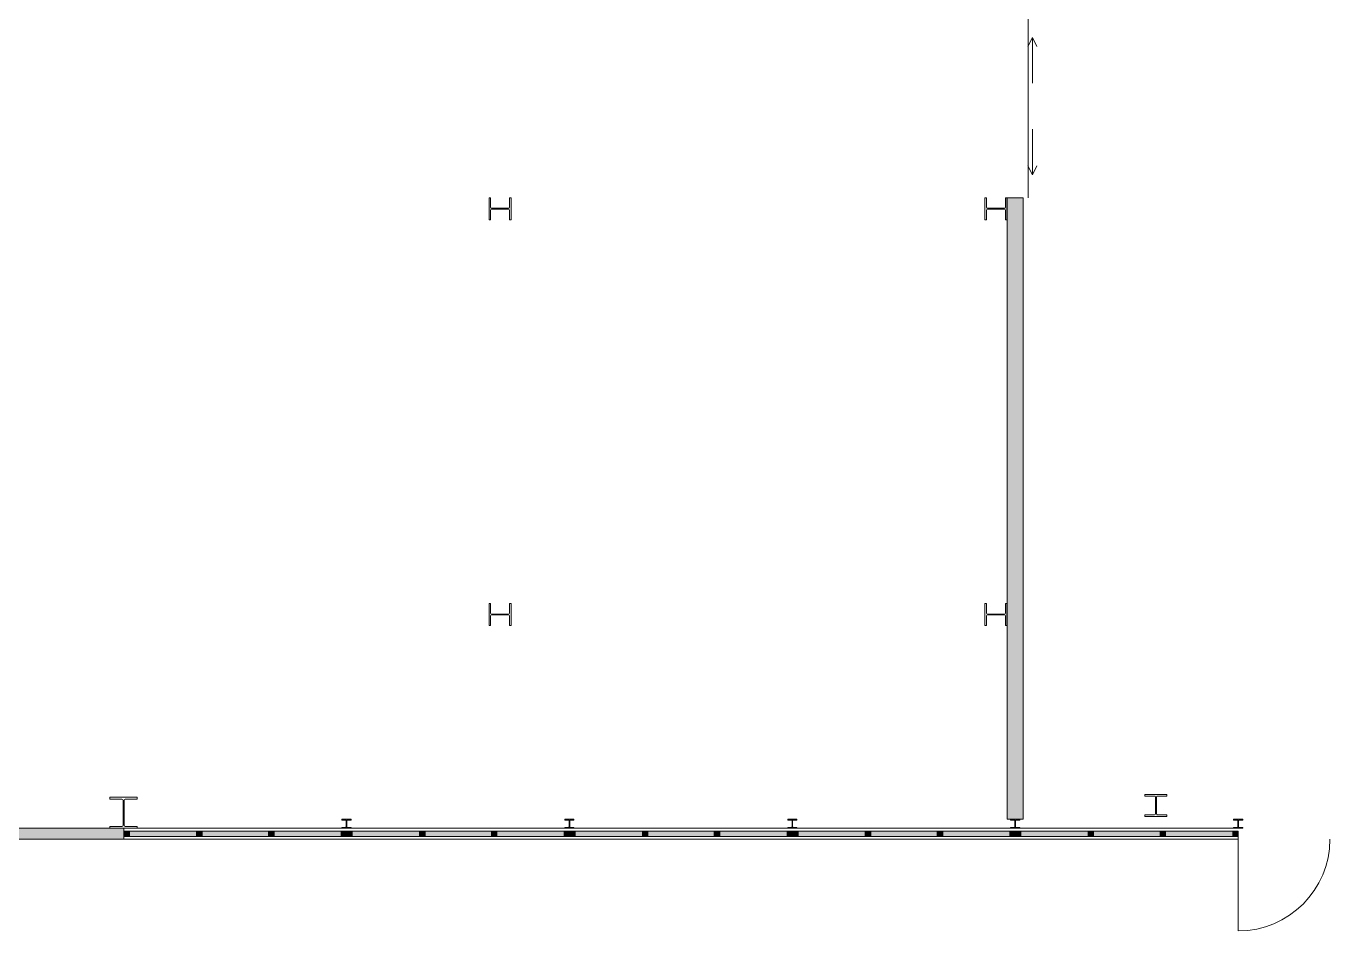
# Model space of a CAD drawing. Header units: inches. Extents: x 47334 to 154394, y 34687 to 85162.
# Drawn here: x 86360 to 100593, y 51652 to 61532 of the extents above; entities that cross this region are included whole.
import ezdxf

# ---------------------------------------------------------------- set-up
doc = ezdxf.new("R2010")
doc.units = ezdxf.units.IN
doc.header["$LTSCALE"] = 300
doc.header["$MEASUREMENT"] = 0
doc.linetypes.add('Wipeout_Contour', pattern=[1.01, 0.01, -1])
doc.layers.add('Grundebene', color=7, linetype='Continuous')

# ---------------------------------------------------------------- blocks, each defined once
blk = doc.blocks.new('Color_Area-522')
at = {"layer": 'Grundebene', "true_color": 0xffffff, "transparency": 33554687}
blk.add_hatch(color=7, dxfattribs=at).paths.add_polyline_path([(99593, 52682), (99593, 52742), (99533, 52742), (99533, 52682)], flags=0)
at = {"layer": 'Grundebene', "color": 18, "linetype": 'Wipeout_Contour', "lineweight": 13, "true_color": 0x000000}
for p, q in [((99593, 52742), (99533, 52742)), ((99533, 52742), (99533, 52682)), ((99533, 52682), (99593, 52682)), ((99593, 52682), (99593, 52742))]:
    blk.add_line(p, q, dxfattribs=at)
blk = doc.blocks.new('Color_Area-528')
at = {"layer": 'Grundebene', "true_color": 0xffffff, "transparency": 33554687}
blk.add_hatch(color=7, dxfattribs=at).paths.add_polyline_path([(97160, 52742), (97160, 52682), (97220, 52682), (97220, 52742)], flags=0)
at = {"layer": 'Grundebene', "color": 18, "linetype": 'Wipeout_Contour', "lineweight": 13, "true_color": 0x000000}
for p, q in [((97160, 52742), (97160, 52682)), ((97220, 52742), (97160, 52742)), ((97160, 52682), (97220, 52682)), ((97220, 52682), (97220, 52742))]:
    blk.add_line(p, q, dxfattribs=at)
blk = doc.blocks.new('Color_Area-52E')
at = {"layer": 'Grundebene', "true_color": 0xffffff, "transparency": 33554687}
blk.add_hatch(color=7, dxfattribs=at).paths.add_polyline_path([(98799, 52682), (99533, 52682), (99533, 52742), (98799, 52742)], flags=0)
at = {"layer": 'Grundebene', "color": 18, "linetype": 'Wipeout_Contour', "lineweight": 13, "true_color": 0x000000}
for p, q in [((99533, 52742), (98799, 52742)), ((98799, 52742), (98799, 52682)), ((98799, 52682), (99533, 52682)), ((99533, 52682), (99533, 52742))]:
    blk.add_line(p, q, dxfattribs=at)
blk = doc.blocks.new('Color_Area-534')
at = {"layer": 'Grundebene', "true_color": 0xffffff, "transparency": 33554687}
blk.add_hatch(color=7, dxfattribs=at).paths.add_polyline_path([(98769, 52682), (98799, 52682), (98799, 52742), (98769, 52742)], flags=0)
at = {"layer": 'Grundebene', "color": 18, "linetype": 'Wipeout_Contour', "lineweight": 13, "true_color": 0x000000}
for p, q in [((98799, 52742), (98769, 52742)), ((98769, 52742), (98769, 52682)), ((98769, 52682), (98799, 52682)), ((98799, 52682), (98799, 52742))]:
    blk.add_line(p, q, dxfattribs=at)
blk = doc.blocks.new('Color_Area-53A')
at = {"layer": 'Grundebene', "true_color": 0xffffff, "transparency": 33554687}
blk.add_hatch(color=7, dxfattribs=at).paths.add_polyline_path([(98014, 52682), (98739, 52682), (98739, 52742), (98014, 52742)], flags=0)
at = {"layer": 'Grundebene', "color": 18, "linetype": 'Wipeout_Contour', "lineweight": 13, "true_color": 0x000000}
for p, q in [((98739, 52742), (98014, 52742)), ((98014, 52742), (98014, 52682)), ((98014, 52682), (98739, 52682)), ((98739, 52682), (98739, 52742))]:
    blk.add_line(p, q, dxfattribs=at)
blk = doc.blocks.new('Color_Area-540')
at = {"layer": 'Grundebene', "true_color": 0xffffff, "transparency": 33554687}
blk.add_hatch(color=7, dxfattribs=at).paths.add_polyline_path([(98739, 52682), (98769, 52682), (98769, 52742), (98739, 52742)], flags=0)
at = {"layer": 'Grundebene', "color": 18, "linetype": 'Wipeout_Contour', "lineweight": 13, "true_color": 0x000000}
for p, q in [((98769, 52742), (98739, 52742)), ((98739, 52742), (98739, 52682)), ((98739, 52682), (98769, 52682)), ((98769, 52682), (98769, 52742))]:
    blk.add_line(p, q, dxfattribs=at)
blk = doc.blocks.new('Color_Area-546')
at = {"layer": 'Grundebene', "true_color": 0xffffff, "transparency": 33554687}
blk.add_hatch(color=7, dxfattribs=at).paths.add_polyline_path([(97984, 52682), (98014, 52682), (98014, 52742), (97984, 52742)], flags=0)
at = {"layer": 'Grundebene', "color": 18, "linetype": 'Wipeout_Contour', "lineweight": 13, "true_color": 0x000000}
for p, q in [((98014, 52742), (97984, 52742)), ((97984, 52742), (97984, 52682)), ((97984, 52682), (98014, 52682)), ((98014, 52682), (98014, 52742))]:
    blk.add_line(p, q, dxfattribs=at)
blk = doc.blocks.new('Color_Area-54C')
at = {"layer": 'Grundebene', "true_color": 0xffffff, "transparency": 33554687}
blk.add_hatch(color=7, dxfattribs=at).paths.add_polyline_path([(97220, 52682), (97954, 52682), (97954, 52742), (97220, 52742)], flags=0)
at = {"layer": 'Grundebene', "color": 18, "linetype": 'Wipeout_Contour', "lineweight": 13, "true_color": 0x000000}
for p, q in [((97954, 52742), (97220, 52742)), ((97220, 52742), (97220, 52682)), ((97220, 52682), (97954, 52682)), ((97954, 52682), (97954, 52742))]:
    blk.add_line(p, q, dxfattribs=at)
blk = doc.blocks.new('Color_Area-552')
at = {"layer": 'Grundebene', "true_color": 0xffffff, "transparency": 33554687}
blk.add_hatch(color=7, dxfattribs=at).paths.add_polyline_path([(97954, 52682), (97984, 52682), (97984, 52742), (97954, 52742)], flags=0)
at = {"layer": 'Grundebene', "color": 18, "linetype": 'Wipeout_Contour', "lineweight": 13, "true_color": 0x000000}
for p, q in [((97984, 52742), (97954, 52742)), ((97954, 52742), (97954, 52682)), ((97954, 52682), (97984, 52682)), ((97984, 52682), (97984, 52742))]:
    blk.add_line(p, q, dxfattribs=at)
blk = doc.blocks.new('Color_Area-578')
at = {"layer": 'Grundebene', "true_color": 0xffffff, "transparency": 33554687}
blk.add_hatch(color=7, dxfattribs=at).paths.add_polyline_path([(97160, 52682), (97160, 52742), (97100, 52742), (97100, 52682)], flags=0)
at = {"layer": 'Grundebene', "color": 18, "linetype": 'Wipeout_Contour', "lineweight": 13, "true_color": 0x000000}
for p, q in [((97160, 52742), (97100, 52742)), ((97100, 52742), (97100, 52682)), ((97100, 52682), (97160, 52682)), ((97160, 52682), (97160, 52742))]:
    blk.add_line(p, q, dxfattribs=at)
blk = doc.blocks.new('Color_Area-57E')
at = {"layer": 'Grundebene', "true_color": 0xffffff, "transparency": 33554687}
blk.add_hatch(color=7, dxfattribs=at).paths.add_polyline_path([(94727, 52742), (94727, 52682), (94787, 52682), (94787, 52742)], flags=0)
at = {"layer": 'Grundebene', "color": 18, "linetype": 'Wipeout_Contour', "lineweight": 13, "true_color": 0x000000}
for p, q in [((94727, 52742), (94727, 52682)), ((94787, 52742), (94727, 52742)), ((94727, 52682), (94787, 52682)), ((94787, 52682), (94787, 52742))]:
    blk.add_line(p, q, dxfattribs=at)
blk = doc.blocks.new('Color_Area-584')
at = {"layer": 'Grundebene', "true_color": 0xffffff, "transparency": 33554687}
blk.add_hatch(color=7, dxfattribs=at).paths.add_polyline_path([(96366, 52682), (97100, 52682), (97100, 52742), (96366, 52742)], flags=0)
at = {"layer": 'Grundebene', "color": 18, "linetype": 'Wipeout_Contour', "lineweight": 13, "true_color": 0x000000}
for p, q in [((97100, 52742), (96366, 52742)), ((96366, 52742), (96366, 52682)), ((96366, 52682), (97100, 52682)), ((97100, 52682), (97100, 52742))]:
    blk.add_line(p, q, dxfattribs=at)
blk = doc.blocks.new('Color_Area-58A')
at = {"layer": 'Grundebene', "true_color": 0xffffff, "transparency": 33554687}
blk.add_hatch(color=7, dxfattribs=at).paths.add_polyline_path([(96336, 52682), (96366, 52682), (96366, 52742), (96336, 52742)], flags=0)
at = {"layer": 'Grundebene', "color": 18, "linetype": 'Wipeout_Contour', "lineweight": 13, "true_color": 0x000000}
for p, q in [((96366, 52742), (96336, 52742)), ((96336, 52742), (96336, 52682)), ((96336, 52682), (96366, 52682)), ((96366, 52682), (96366, 52742))]:
    blk.add_line(p, q, dxfattribs=at)
blk = doc.blocks.new('Color_Area-590')
at = {"layer": 'Grundebene', "true_color": 0xffffff, "transparency": 33554687}
blk.add_hatch(color=7, dxfattribs=at).paths.add_polyline_path([(95581, 52682), (96306, 52682), (96306, 52742), (95581, 52742)], flags=0)
at = {"layer": 'Grundebene', "color": 18, "linetype": 'Wipeout_Contour', "lineweight": 13, "true_color": 0x000000}
for p, q in [((96306, 52742), (95581, 52742)), ((95581, 52742), (95581, 52682)), ((95581, 52682), (96306, 52682)), ((96306, 52682), (96306, 52742))]:
    blk.add_line(p, q, dxfattribs=at)
blk = doc.blocks.new('Color_Area-596')
at = {"layer": 'Grundebene', "true_color": 0xffffff, "transparency": 33554687}
blk.add_hatch(color=7, dxfattribs=at).paths.add_polyline_path([(96306, 52682), (96336, 52682), (96336, 52742), (96306, 52742)], flags=0)
at = {"layer": 'Grundebene', "color": 18, "linetype": 'Wipeout_Contour', "lineweight": 13, "true_color": 0x000000}
for p, q in [((96336, 52742), (96306, 52742)), ((96306, 52742), (96306, 52682)), ((96306, 52682), (96336, 52682)), ((96336, 52682), (96336, 52742))]:
    blk.add_line(p, q, dxfattribs=at)
blk = doc.blocks.new('Color_Area-59C')
at = {"layer": 'Grundebene', "true_color": 0xffffff, "transparency": 33554687}
blk.add_hatch(color=7, dxfattribs=at).paths.add_polyline_path([(95551, 52682), (95581, 52682), (95581, 52742), (95551, 52742)], flags=0)
at = {"layer": 'Grundebene', "color": 18, "linetype": 'Wipeout_Contour', "lineweight": 13, "true_color": 0x000000}
for p, q in [((95581, 52742), (95551, 52742)), ((95551, 52742), (95551, 52682)), ((95551, 52682), (95581, 52682)), ((95581, 52682), (95581, 52742))]:
    blk.add_line(p, q, dxfattribs=at)
blk = doc.blocks.new('Color_Area-5A2')
at = {"layer": 'Grundebene', "true_color": 0xffffff, "transparency": 33554687}
blk.add_hatch(color=7, dxfattribs=at).paths.add_polyline_path([(94787, 52682), (95521, 52682), (95521, 52742), (94787, 52742)], flags=0)
at = {"layer": 'Grundebene', "color": 18, "linetype": 'Wipeout_Contour', "lineweight": 13, "true_color": 0x000000}
for p, q in [((95521, 52742), (94787, 52742)), ((94787, 52742), (94787, 52682)), ((94787, 52682), (95521, 52682)), ((95521, 52682), (95521, 52742))]:
    blk.add_line(p, q, dxfattribs=at)
blk = doc.blocks.new('Color_Area-5A8')
at = {"layer": 'Grundebene', "true_color": 0xffffff, "transparency": 33554687}
blk.add_hatch(color=7, dxfattribs=at).paths.add_polyline_path([(95521, 52682), (95551, 52682), (95551, 52742), (95521, 52742)], flags=0)
at = {"layer": 'Grundebene', "color": 18, "linetype": 'Wipeout_Contour', "lineweight": 13, "true_color": 0x000000}
for p, q in [((95551, 52742), (95521, 52742)), ((95521, 52742), (95521, 52682)), ((95521, 52682), (95551, 52682)), ((95551, 52682), (95551, 52742))]:
    blk.add_line(p, q, dxfattribs=at)
blk = doc.blocks.new('Color_Area-5CE')
at = {"layer": 'Grundebene', "true_color": 0xffffff, "transparency": 33554687}
blk.add_hatch(color=7, dxfattribs=at).paths.add_polyline_path([(94727, 52682), (94727, 52742), (94667, 52742), (94667, 52682)], flags=0)
at = {"layer": 'Grundebene', "color": 18, "linetype": 'Wipeout_Contour', "lineweight": 13, "true_color": 0x000000}
for p, q in [((94727, 52742), (94667, 52742)), ((94667, 52742), (94667, 52682)), ((94667, 52682), (94727, 52682)), ((94727, 52682), (94727, 52742))]:
    blk.add_line(p, q, dxfattribs=at)
blk = doc.blocks.new('Color_Area-5D4')
at = {"layer": 'Grundebene', "true_color": 0xffffff, "transparency": 33554687}
blk.add_hatch(color=7, dxfattribs=at).paths.add_polyline_path([(92294, 52742), (92294, 52682), (92354, 52682), (92354, 52742)], flags=0)
at = {"layer": 'Grundebene', "color": 18, "linetype": 'Wipeout_Contour', "lineweight": 13, "true_color": 0x000000}
for p, q in [((92294, 52742), (92294, 52682)), ((92354, 52742), (92294, 52742)), ((92294, 52682), (92354, 52682)), ((92354, 52682), (92354, 52742))]:
    blk.add_line(p, q, dxfattribs=at)
blk = doc.blocks.new('Color_Area-5DA')
at = {"layer": 'Grundebene', "true_color": 0xffffff, "transparency": 33554687}
blk.add_hatch(color=7, dxfattribs=at).paths.add_polyline_path([(93933, 52682), (94667, 52682), (94667, 52742), (93933, 52742)], flags=0)
at = {"layer": 'Grundebene', "color": 18, "linetype": 'Wipeout_Contour', "lineweight": 13, "true_color": 0x000000}
for p, q in [((94667, 52742), (93933, 52742)), ((93933, 52742), (93933, 52682)), ((93933, 52682), (94667, 52682)), ((94667, 52682), (94667, 52742))]:
    blk.add_line(p, q, dxfattribs=at)
blk = doc.blocks.new('Color_Area-5E0')
at = {"layer": 'Grundebene', "true_color": 0xffffff, "transparency": 33554687}
blk.add_hatch(color=7, dxfattribs=at).paths.add_polyline_path([(93903, 52682), (93933, 52682), (93933, 52742), (93903, 52742)], flags=0)
at = {"layer": 'Grundebene', "color": 18, "linetype": 'Wipeout_Contour', "lineweight": 13, "true_color": 0x000000}
for p, q in [((93933, 52742), (93903, 52742)), ((93903, 52742), (93903, 52682)), ((93903, 52682), (93933, 52682)), ((93933, 52682), (93933, 52742))]:
    blk.add_line(p, q, dxfattribs=at)
blk = doc.blocks.new('Color_Area-5E6')
at = {"layer": 'Grundebene', "true_color": 0xffffff, "transparency": 33554687}
blk.add_hatch(color=7, dxfattribs=at).paths.add_polyline_path([(93148, 52682), (93873, 52682), (93873, 52742), (93148, 52742)], flags=0)
at = {"layer": 'Grundebene', "color": 18, "linetype": 'Wipeout_Contour', "lineweight": 13, "true_color": 0x000000}
for p, q in [((93873, 52742), (93148, 52742)), ((93148, 52742), (93148, 52682)), ((93148, 52682), (93873, 52682)), ((93873, 52682), (93873, 52742))]:
    blk.add_line(p, q, dxfattribs=at)
blk = doc.blocks.new('Color_Area-5EC')
at = {"layer": 'Grundebene', "true_color": 0xffffff, "transparency": 33554687}
blk.add_hatch(color=7, dxfattribs=at).paths.add_polyline_path([(93873, 52682), (93903, 52682), (93903, 52742), (93873, 52742)], flags=0)
at = {"layer": 'Grundebene', "color": 18, "linetype": 'Wipeout_Contour', "lineweight": 13, "true_color": 0x000000}
for p, q in [((93903, 52742), (93873, 52742)), ((93873, 52742), (93873, 52682)), ((93873, 52682), (93903, 52682)), ((93903, 52682), (93903, 52742))]:
    blk.add_line(p, q, dxfattribs=at)
blk = doc.blocks.new('Color_Area-5F2')
at = {"layer": 'Grundebene', "true_color": 0xffffff, "transparency": 33554687}
blk.add_hatch(color=7, dxfattribs=at).paths.add_polyline_path([(93118, 52682), (93148, 52682), (93148, 52742), (93118, 52742)], flags=0)
at = {"layer": 'Grundebene', "color": 18, "linetype": 'Wipeout_Contour', "lineweight": 13, "true_color": 0x000000}
for p, q in [((93148, 52742), (93118, 52742)), ((93118, 52742), (93118, 52682)), ((93118, 52682), (93148, 52682)), ((93148, 52682), (93148, 52742))]:
    blk.add_line(p, q, dxfattribs=at)
blk = doc.blocks.new('Color_Area-5F8')
at = {"layer": 'Grundebene', "true_color": 0xffffff, "transparency": 33554687}
blk.add_hatch(color=7, dxfattribs=at).paths.add_polyline_path([(92354, 52682), (93088, 52682), (93088, 52742), (92354, 52742)], flags=0)
at = {"layer": 'Grundebene', "color": 18, "linetype": 'Wipeout_Contour', "lineweight": 13, "true_color": 0x000000}
for p, q in [((93088, 52742), (92354, 52742)), ((92354, 52742), (92354, 52682)), ((92354, 52682), (93088, 52682)), ((93088, 52682), (93088, 52742))]:
    blk.add_line(p, q, dxfattribs=at)
blk = doc.blocks.new('Color_Area-5FE')
at = {"layer": 'Grundebene', "true_color": 0xffffff, "transparency": 33554687}
blk.add_hatch(color=7, dxfattribs=at).paths.add_polyline_path([(93088, 52682), (93118, 52682), (93118, 52742), (93088, 52742)], flags=0)
at = {"layer": 'Grundebene', "color": 18, "linetype": 'Wipeout_Contour', "lineweight": 13, "true_color": 0x000000}
for p, q in [((93118, 52742), (93088, 52742)), ((93088, 52742), (93088, 52682)), ((93088, 52682), (93118, 52682)), ((93118, 52682), (93118, 52742))]:
    blk.add_line(p, q, dxfattribs=at)
blk = doc.blocks.new('Color_Area-624')
at = {"layer": 'Grundebene', "true_color": 0xffffff, "transparency": 33554687}
blk.add_hatch(color=7, dxfattribs=at).paths.add_polyline_path([(92294, 52682), (92294, 52742), (92234, 52742), (92234, 52682)], flags=0)
at = {"layer": 'Grundebene', "color": 18, "linetype": 'Wipeout_Contour', "lineweight": 13, "true_color": 0x000000}
for p, q in [((92294, 52742), (92234, 52742)), ((92234, 52742), (92234, 52682)), ((92234, 52682), (92294, 52682)), ((92294, 52682), (92294, 52742))]:
    blk.add_line(p, q, dxfattribs=at)
blk = doc.blocks.new('Color_Area-62A')
at = {"layer": 'Grundebene', "true_color": 0xffffff, "transparency": 33554687}
blk.add_hatch(color=7, dxfattribs=at).paths.add_polyline_path([(89861, 52742), (89861, 52682), (89921, 52682), (89921, 52742)], flags=0)
at = {"layer": 'Grundebene', "color": 18, "linetype": 'Wipeout_Contour', "lineweight": 13, "true_color": 0x000000}
for p, q in [((89861, 52742), (89861, 52682)), ((89921, 52742), (89861, 52742)), ((89861, 52682), (89921, 52682)), ((89921, 52682), (89921, 52742))]:
    blk.add_line(p, q, dxfattribs=at)
blk = doc.blocks.new('Color_Area-630')
at = {"layer": 'Grundebene', "true_color": 0xffffff, "transparency": 33554687}
blk.add_hatch(color=7, dxfattribs=at).paths.add_polyline_path([(91500, 52682), (92234, 52682), (92234, 52742), (91500, 52742)], flags=0)
at = {"layer": 'Grundebene', "color": 18, "linetype": 'Wipeout_Contour', "lineweight": 13, "true_color": 0x000000}
for p, q in [((92234, 52742), (91500, 52742)), ((91500, 52742), (91500, 52682)), ((91500, 52682), (92234, 52682)), ((92234, 52682), (92234, 52742))]:
    blk.add_line(p, q, dxfattribs=at)
blk = doc.blocks.new('Color_Area-636')
at = {"layer": 'Grundebene', "true_color": 0xffffff, "transparency": 33554687}
blk.add_hatch(color=7, dxfattribs=at).paths.add_polyline_path([(91470, 52682), (91500, 52682), (91500, 52742), (91470, 52742)], flags=0)
at = {"layer": 'Grundebene', "color": 18, "linetype": 'Wipeout_Contour', "lineweight": 13, "true_color": 0x000000}
for p, q in [((91500, 52742), (91470, 52742)), ((91470, 52742), (91470, 52682)), ((91470, 52682), (91500, 52682)), ((91500, 52682), (91500, 52742))]:
    blk.add_line(p, q, dxfattribs=at)
blk = doc.blocks.new('Color_Area-63C')
at = {"layer": 'Grundebene', "true_color": 0xffffff, "transparency": 33554687}
blk.add_hatch(color=7, dxfattribs=at).paths.add_polyline_path([(90715, 52682), (91440, 52682), (91440, 52742), (90715, 52742)], flags=0)
at = {"layer": 'Grundebene', "color": 18, "linetype": 'Wipeout_Contour', "lineweight": 13, "true_color": 0x000000}
for p, q in [((91440, 52742), (90715, 52742)), ((90715, 52742), (90715, 52682)), ((90715, 52682), (91440, 52682)), ((91440, 52682), (91440, 52742))]:
    blk.add_line(p, q, dxfattribs=at)
blk = doc.blocks.new('Color_Area-642')
at = {"layer": 'Grundebene', "true_color": 0xffffff, "transparency": 33554687}
blk.add_hatch(color=7, dxfattribs=at).paths.add_polyline_path([(91440, 52682), (91470, 52682), (91470, 52742), (91440, 52742)], flags=0)
at = {"layer": 'Grundebene', "color": 18, "linetype": 'Wipeout_Contour', "lineweight": 13, "true_color": 0x000000}
for p, q in [((91470, 52742), (91440, 52742)), ((91440, 52742), (91440, 52682)), ((91440, 52682), (91470, 52682)), ((91470, 52682), (91470, 52742))]:
    blk.add_line(p, q, dxfattribs=at)
blk = doc.blocks.new('Color_Area-648')
at = {"layer": 'Grundebene', "true_color": 0xffffff, "transparency": 33554687}
blk.add_hatch(color=7, dxfattribs=at).paths.add_polyline_path([(90685, 52682), (90715, 52682), (90715, 52742), (90685, 52742)], flags=0)
at = {"layer": 'Grundebene', "color": 18, "linetype": 'Wipeout_Contour', "lineweight": 13, "true_color": 0x000000}
for p, q in [((90715, 52742), (90685, 52742)), ((90685, 52742), (90685, 52682)), ((90685, 52682), (90715, 52682)), ((90715, 52682), (90715, 52742))]:
    blk.add_line(p, q, dxfattribs=at)
blk = doc.blocks.new('Color_Area-64E')
at = {"layer": 'Grundebene', "true_color": 0xffffff, "transparency": 33554687}
blk.add_hatch(color=7, dxfattribs=at).paths.add_polyline_path([(89921, 52682), (90655, 52682), (90655, 52742), (89921, 52742)], flags=0)
at = {"layer": 'Grundebene', "color": 18, "linetype": 'Wipeout_Contour', "lineweight": 13, "true_color": 0x000000}
for p, q in [((90655, 52742), (89921, 52742)), ((89921, 52742), (89921, 52682)), ((89921, 52682), (90655, 52682)), ((90655, 52682), (90655, 52742))]:
    blk.add_line(p, q, dxfattribs=at)
blk = doc.blocks.new('Color_Area-654')
at = {"layer": 'Grundebene', "true_color": 0xffffff, "transparency": 33554687}
blk.add_hatch(color=7, dxfattribs=at).paths.add_polyline_path([(90655, 52682), (90685, 52682), (90685, 52742), (90655, 52742)], flags=0)
at = {"layer": 'Grundebene', "color": 18, "linetype": 'Wipeout_Contour', "lineweight": 13, "true_color": 0x000000}
for p, q in [((90685, 52742), (90655, 52742)), ((90655, 52742), (90655, 52682)), ((90655, 52682), (90685, 52682)), ((90685, 52682), (90685, 52742))]:
    blk.add_line(p, q, dxfattribs=at)
blk = doc.blocks.new('Color_Area-67A')
at = {"layer": 'Grundebene', "true_color": 0xffffff, "transparency": 33554687}
blk.add_hatch(color=7, dxfattribs=at).paths.add_polyline_path([(89861, 52682), (89861, 52742), (89801, 52742), (89801, 52682)], flags=0)
at = {"layer": 'Grundebene', "color": 18, "linetype": 'Wipeout_Contour', "lineweight": 13, "true_color": 0x000000}
for p, q in [((89861, 52742), (89801, 52742)), ((89801, 52742), (89801, 52682)), ((89801, 52682), (89861, 52682)), ((89861, 52682), (89861, 52742))]:
    blk.add_line(p, q, dxfattribs=at)
blk = doc.blocks.new('Color_Area-680')
at = {"layer": 'Grundebene', "true_color": 0xffffff, "transparency": 33554687}
blk.add_hatch(color=7, dxfattribs=at).paths.add_polyline_path([(87428, 52742), (87428, 52682), (87488, 52682), (87488, 52742)], flags=0)
at = {"layer": 'Grundebene', "color": 18, "linetype": 'Wipeout_Contour', "lineweight": 13, "true_color": 0x000000}
for p, q in [((87428, 52742), (87428, 52682)), ((87488, 52742), (87428, 52742)), ((87428, 52682), (87488, 52682)), ((87488, 52682), (87488, 52742))]:
    blk.add_line(p, q, dxfattribs=at)
blk = doc.blocks.new('Color_Area-686')
at = {"layer": 'Grundebene', "true_color": 0xffffff, "transparency": 33554687}
blk.add_hatch(color=7, dxfattribs=at).paths.add_polyline_path([(89067, 52682), (89801, 52682), (89801, 52742), (89067, 52742)], flags=0)
at = {"layer": 'Grundebene', "color": 18, "linetype": 'Wipeout_Contour', "lineweight": 13, "true_color": 0x000000}
for p, q in [((89801, 52742), (89067, 52742)), ((89067, 52742), (89067, 52682)), ((89067, 52682), (89801, 52682)), ((89801, 52682), (89801, 52742))]:
    blk.add_line(p, q, dxfattribs=at)
blk = doc.blocks.new('Color_Area-68C')
at = {"layer": 'Grundebene', "true_color": 0xffffff, "transparency": 33554687}
blk.add_hatch(color=7, dxfattribs=at).paths.add_polyline_path([(89037, 52682), (89067, 52682), (89067, 52742), (89037, 52742)], flags=0)
at = {"layer": 'Grundebene', "color": 18, "linetype": 'Wipeout_Contour', "lineweight": 13, "true_color": 0x000000}
for p, q in [((89067, 52742), (89037, 52742)), ((89037, 52742), (89037, 52682)), ((89037, 52682), (89067, 52682)), ((89067, 52682), (89067, 52742))]:
    blk.add_line(p, q, dxfattribs=at)
blk = doc.blocks.new('Color_Area-692')
at = {"layer": 'Grundebene', "true_color": 0xffffff, "transparency": 33554687}
blk.add_hatch(color=7, dxfattribs=at).paths.add_polyline_path([(88282, 52682), (89007, 52682), (89007, 52742), (88282, 52742)], flags=0)
at = {"layer": 'Grundebene', "color": 18, "linetype": 'Wipeout_Contour', "lineweight": 13, "true_color": 0x000000}
for p, q in [((89007, 52742), (88282, 52742)), ((88282, 52742), (88282, 52682)), ((88282, 52682), (89007, 52682)), ((89007, 52682), (89007, 52742))]:
    blk.add_line(p, q, dxfattribs=at)
blk = doc.blocks.new('Color_Area-698')
at = {"layer": 'Grundebene', "true_color": 0xffffff, "transparency": 33554687}
blk.add_hatch(color=7, dxfattribs=at).paths.add_polyline_path([(89007, 52682), (89037, 52682), (89037, 52742), (89007, 52742)], flags=0)
at = {"layer": 'Grundebene', "color": 18, "linetype": 'Wipeout_Contour', "lineweight": 13, "true_color": 0x000000}
for p, q in [((89037, 52742), (89007, 52742)), ((89007, 52742), (89007, 52682)), ((89007, 52682), (89037, 52682)), ((89037, 52682), (89037, 52742))]:
    blk.add_line(p, q, dxfattribs=at)
blk = doc.blocks.new('Color_Area-69E')
at = {"layer": 'Grundebene', "true_color": 0xffffff, "transparency": 33554687}
blk.add_hatch(color=7, dxfattribs=at).paths.add_polyline_path([(88252, 52682), (88282, 52682), (88282, 52742), (88252, 52742)], flags=0)
at = {"layer": 'Grundebene', "color": 18, "linetype": 'Wipeout_Contour', "lineweight": 13, "true_color": 0x000000}
for p, q in [((88282, 52742), (88252, 52742)), ((88252, 52742), (88252, 52682)), ((88252, 52682), (88282, 52682)), ((88282, 52682), (88282, 52742))]:
    blk.add_line(p, q, dxfattribs=at)
blk = doc.blocks.new('Color_Area-6A4')
at = {"layer": 'Grundebene', "true_color": 0xffffff, "transparency": 33554687}
blk.add_hatch(color=7, dxfattribs=at).paths.add_polyline_path([(87488, 52682), (88222, 52682), (88222, 52742), (87488, 52742)], flags=0)
at = {"layer": 'Grundebene', "color": 18, "linetype": 'Wipeout_Contour', "lineweight": 13, "true_color": 0x000000}
for p, q in [((88222, 52742), (87488, 52742)), ((87488, 52742), (87488, 52682)), ((87488, 52682), (88222, 52682)), ((88222, 52682), (88222, 52742))]:
    blk.add_line(p, q, dxfattribs=at)
blk = doc.blocks.new('Color_Area-6AA')
at = {"layer": 'Grundebene', "true_color": 0xffffff, "transparency": 33554687}
blk.add_hatch(color=7, dxfattribs=at).paths.add_polyline_path([(88222, 52682), (88252, 52682), (88252, 52742), (88222, 52742)], flags=0)
at = {"layer": 'Grundebene', "color": 18, "linetype": 'Wipeout_Contour', "lineweight": 13, "true_color": 0x000000}
for p, q in [((88252, 52742), (88222, 52742)), ((88222, 52742), (88222, 52682)), ((88222, 52682), (88252, 52682)), ((88252, 52682), (88252, 52742))]:
    blk.add_line(p, q, dxfattribs=at)

msp = doc.modelspace()

# ---------------------------------------------------------------- hatches: boundary and pattern name
at = {"layer": 'Grundebene', "true_color": 0x000000, "transparency": 33554687}
for points in [[(97245, 59657), (97245, 52872), (97070, 52872), (97070, 59657)], [(65254, 52652), (65374, 52772), (87428, 52772), (87428, 52652)]]:
    msp.add_hatch(color=18, dxfattribs=at).paths.add_polyline_path(points, flags=0)

# ---------------------------------------------------------------- linework, layer by layer
at = {"layer": 'Grundebene', "color": 18, "linetype": 'Continuous', "lineweight": 13, "true_color": 0x000000}
for p, q in [((97300, 60657), (97300, 61657)), ((97345, 61407), (97295, 61307)), ((97345, 61407), (97345, 60907)), ((97345, 61407), (97395, 61307)), ((97300, 60657), (97300, 59657)), ((97345, 59907), (97345, 60407)), ((97345, 59907), (97295, 60007)), ((97345, 59907), (97395, 60007)), ((91431, 59657), (91414, 59657)), ((91414, 59657), (91414, 59417)), ((91431, 59552), (91431, 59657)), ((91654, 59657), (91637, 59657)), ((91637, 59657), (91637, 59552)), ((91654, 59417), (91654, 59657)), ((96844, 59657), (96827, 59657)), ((96827, 59657), (96827, 59417)), ((96844, 59552), (96844, 59657)), ((97067, 59657), (97050, 59657)), ((97050, 59657), (97050, 59552)), ((97067, 59417), (97067, 59657)), ((97245, 59657), (97070, 59657)), ((97070, 59657), (97070, 52872)), ((97245, 59657), (97070, 59657)), ((97245, 52872), (97245, 59657)), ((91431, 59417), (91431, 59522)), ((91627, 59542), (91441, 59542)), ((91441, 59532), (91627, 59532)), ((91637, 59522), (91637, 59417)), ((96844, 59417), (96844, 59522)), ((97040, 59542), (96854, 59542)), ((96854, 59532), (97040, 59532)), ((97050, 59522), (97050, 59417)), ((91414, 59417), (91431, 59417)), ((91637, 59417), (91654, 59417)), ((96827, 59417), (96844, 59417)), ((97050, 59417), (97067, 59417)), ((91431, 55227), (91414, 55227)), ((91414, 55227), (91414, 54987)), ((91431, 55122), (91431, 55227)), ((91654, 55227), (91637, 55227)), ((91637, 55227), (91637, 55122)), ((91654, 54987), (91654, 55227)), ((96844, 55227), (96827, 55227)), ((96827, 55227), (96827, 54987)), ((96844, 55122), (96844, 55227)), ((97067, 55227), (97050, 55227)), ((97050, 55227), (97050, 55122)), ((97067, 54987), (97067, 55227)), ((91431, 54987), (91431, 55092)), ((91627, 55112), (91441, 55112)), ((91441, 55102), (91627, 55102)), ((91637, 55092), (91637, 54987)), ((96844, 54987), (96844, 55092)), ((97040, 55112), (96854, 55112)), ((96854, 55102), (97040, 55102)), ((97050, 55092), (97050, 54987)), ((91414, 54987), (91431, 54987)), ((91637, 54987), (91654, 54987)), ((96827, 54987), (96844, 54987)), ((97050, 54987), (97067, 54987)), ((87274, 53112), (87274, 53090)), ((87574, 53112), (87274, 53112)), ((87274, 53090), (87406, 53090)), ((87442, 53090), (87574, 53090)), ((87574, 53090), (87574, 53112)), ((98574, 53142), (98574, 53125)), ((98814, 53142), (98574, 53142)), ((98574, 53125), (98679, 53125)), ((98689, 53115), (98689, 52929)), ((98699, 52929), (98699, 53115)), ((98709, 53125), (98814, 53125)), ((98814, 53125), (98814, 53142)), ((87418, 53078), (87418, 52805)), ((87430, 52805), (87430, 53078)), ((89807, 52872), (89807, 52862)), ((89907, 52872), (89807, 52872)), ((89807, 52862), (89848, 52862)), ((89854, 52856), (89854, 52788)), ((89860, 52788), (89860, 52856)), ((89866, 52862), (89907, 52862)), ((89907, 52862), (89907, 52872)), ((92241, 52872), (92241, 52862)), ((92341, 52872), (92241, 52872)), ((92241, 52862), (92282, 52862)), ((92288, 52856), (92288, 52788)), ((92294, 52788), (92294, 52856)), ((92300, 52862), (92341, 52862)), ((92341, 52862), (92341, 52872)), ((94674, 52872), (94674, 52862)), ((94774, 52872), (94674, 52872)), ((94674, 52862), (94715, 52862)), ((94721, 52856), (94721, 52788)), ((94727, 52788), (94727, 52856)), ((94733, 52862), (94774, 52862)), ((94774, 52862), (94774, 52872)), ((97070, 52872), (97245, 52872)), ((97107, 52872), (97107, 52862)), ((97207, 52872), (97107, 52872)), ((97107, 52862), (97148, 52862)), ((97154, 52856), (97154, 52788)), ((97160, 52788), (97160, 52856)), ((97166, 52862), (97207, 52862)), ((97207, 52862), (97207, 52872)), ((98679, 52919), (98574, 52919)), ((98574, 52919), (98574, 52902)), ((98574, 52902), (98814, 52902)), ((98814, 52919), (98709, 52919)), ((98814, 52902), (98814, 52919)), ((99541, 52872), (99541, 52862)), ((99641, 52872), (99541, 52872)), ((99541, 52862), (99582, 52862)), ((99588, 52856), (99588, 52788)), ((99594, 52788), (99594, 52856)), ((99600, 52862), (99641, 52862)), ((99641, 52862), (99641, 52872)), ((87428, 52772), (65374, 52772)), ((87406, 52793), (87274, 52793)), ((87274, 52793), (87274, 52772)), ((87274, 52772), (87574, 52772)), ((87428, 52742), (87428, 52772)), ((89861, 52772), (87428, 52772)), ((87428, 52682), (87428, 52742)), ((87488, 52742), (87428, 52742)), ((87428, 52682), (87428, 52742)), ((87428, 52652), (87428, 52682)), ((87428, 52682), (87488, 52682)), ((87574, 52793), (87442, 52793)), ((87488, 52682), (87488, 52742)), ((88222, 52742), (87488, 52742)), ((87488, 52682), (88222, 52682)), ((87574, 52772), (87574, 52793)), ((88252, 52742), (88222, 52742)), ((88222, 52742), (88222, 52682)), ((88222, 52682), (88252, 52682)), ((88282, 52742), (88252, 52742)), ((88252, 52742), (88252, 52682)), ((88252, 52682), (88252, 52742)), ((88252, 52682), (88282, 52682)), ((89007, 52742), (88282, 52742)), ((88282, 52682), (88282, 52742)), ((88282, 52682), (89007, 52682)), ((89037, 52742), (89007, 52742)), ((89007, 52742), (89007, 52682)), ((89007, 52682), (89037, 52682)), ((89067, 52742), (89037, 52742)), ((89037, 52742), (89037, 52682)), ((89037, 52682), (89037, 52742)), ((89037, 52682), (89067, 52682)), ((89801, 52742), (89067, 52742)), ((89067, 52682), (89067, 52742)), ((89067, 52682), (89801, 52682)), ((89861, 52742), (89801, 52742)), ((89801, 52742), (89801, 52682)), ((89801, 52682), (89861, 52682)), ((89848, 52782), (89807, 52782)), ((89807, 52782), (89807, 52772)), ((89807, 52772), (89907, 52772)), ((92294, 52772), (89861, 52772)), ((89921, 52742), (89861, 52742)), ((89861, 52682), (89861, 52742)), ((89861, 52682), (89861, 52742)), ((89861, 52682), (89921, 52682)), ((89907, 52782), (89866, 52782)), ((89907, 52772), (89907, 52782)), ((89921, 52682), (89921, 52742)), ((90655, 52742), (89921, 52742)), ((89921, 52682), (90655, 52682)), ((90685, 52742), (90655, 52742)), ((90655, 52742), (90655, 52682)), ((90655, 52682), (90685, 52682)), ((90715, 52742), (90685, 52742)), ((90685, 52742), (90685, 52682)), ((90685, 52682), (90685, 52742)), ((90685, 52682), (90715, 52682)), ((91440, 52742), (90715, 52742)), ((90715, 52682), (90715, 52742)), ((90715, 52682), (91440, 52682)), ((91470, 52742), (91440, 52742)), ((91440, 52742), (91440, 52682)), ((91440, 52682), (91470, 52682)), ((91500, 52742), (91470, 52742)), ((91470, 52742), (91470, 52682)), ((91470, 52682), (91470, 52742)), ((91470, 52682), (91500, 52682)), ((92234, 52742), (91500, 52742)), ((91500, 52682), (91500, 52742)), ((91500, 52682), (92234, 52682)), ((92294, 52742), (92234, 52742)), ((92234, 52742), (92234, 52682)), ((92234, 52682), (92294, 52682)), ((92282, 52782), (92241, 52782)), ((92241, 52782), (92241, 52772)), ((92241, 52772), (92341, 52772)), ((94727, 52772), (92294, 52772)), ((92354, 52742), (92294, 52742)), ((92294, 52682), (92294, 52742)), ((92294, 52682), (92294, 52742)), ((92294, 52682), (92354, 52682)), ((92341, 52782), (92300, 52782)), ((92341, 52772), (92341, 52782)), ((92354, 52682), (92354, 52742)), ((93088, 52742), (92354, 52742)), ((92354, 52682), (93088, 52682)), ((93118, 52742), (93088, 52742)), ((93088, 52742), (93088, 52682)), ((93088, 52682), (93118, 52682)), ((93148, 52742), (93118, 52742)), ((93118, 52742), (93118, 52682)), ((93118, 52682), (93118, 52742)), ((93118, 52682), (93148, 52682)), ((93873, 52742), (93148, 52742)), ((93148, 52682), (93148, 52742)), ((93148, 52682), (93873, 52682)), ((93903, 52742), (93873, 52742)), ((93873, 52742), (93873, 52682)), ((93873, 52682), (93903, 52682)), ((93933, 52742), (93903, 52742)), ((93903, 52742), (93903, 52682)), ((93903, 52682), (93903, 52742)), ((93903, 52682), (93933, 52682)), ((94667, 52742), (93933, 52742)), ((93933, 52682), (93933, 52742)), ((93933, 52682), (94667, 52682)), ((94727, 52742), (94667, 52742)), ((94667, 52742), (94667, 52682)), ((94667, 52682), (94727, 52682)), ((94715, 52782), (94674, 52782)), ((94674, 52782), (94674, 52772)), ((94674, 52772), (94774, 52772)), ((97160, 52772), (94727, 52772)), ((94787, 52742), (94727, 52742)), ((94727, 52682), (94727, 52742)), ((94727, 52682), (94727, 52742)), ((94727, 52682), (94787, 52682)), ((94774, 52782), (94733, 52782)), ((94774, 52772), (94774, 52782)), ((94787, 52682), (94787, 52742)), ((95521, 52742), (94787, 52742)), ((94787, 52682), (95521, 52682)), ((95551, 52742), (95521, 52742)), ((95521, 52742), (95521, 52682)), ((95521, 52682), (95551, 52682)), ((95581, 52742), (95551, 52742)), ((95551, 52742), (95551, 52682)), ((95551, 52682), (95551, 52742)), ((95551, 52682), (95581, 52682)), ((96306, 52742), (95581, 52742)), ((95581, 52682), (95581, 52742)), ((95581, 52682), (96306, 52682)), ((96336, 52742), (96306, 52742)), ((96306, 52742), (96306, 52682)), ((96306, 52682), (96336, 52682)), ((96366, 52742), (96336, 52742)), ((96336, 52742), (96336, 52682)), ((96336, 52682), (96336, 52742)), ((96336, 52682), (96366, 52682)), ((97100, 52742), (96366, 52742)), ((96366, 52682), (96366, 52742)), ((96366, 52682), (97100, 52682)), ((97160, 52742), (97100, 52742)), ((97100, 52742), (97100, 52682)), ((97100, 52682), (97160, 52682)), ((97148, 52782), (97107, 52782)), ((97107, 52782), (97107, 52772)), ((97107, 52772), (97207, 52772)), ((99593, 52772), (97160, 52772)), ((97220, 52742), (97160, 52742)), ((97160, 52682), (97160, 52742)), ((97160, 52682), (97160, 52742)), ((97160, 52682), (97220, 52682)), ((97207, 52782), (97166, 52782)), ((97207, 52772), (97207, 52782)), ((97220, 52682), (97220, 52742)), ((97954, 52742), (97220, 52742)), ((97220, 52682), (97954, 52682)), ((97984, 52742), (97954, 52742)), ((97954, 52742), (97954, 52682)), ((97954, 52682), (97984, 52682)), ((98014, 52742), (97984, 52742)), ((97984, 52742), (97984, 52682)), ((97984, 52682), (97984, 52742)), ((97984, 52682), (98014, 52682)), ((98739, 52742), (98014, 52742)), ((98014, 52682), (98014, 52742)), ((98014, 52682), (98739, 52682)), ((98769, 52742), (98739, 52742)), ((98739, 52742), (98739, 52682)), ((98739, 52682), (98769, 52682)), ((98799, 52742), (98769, 52742)), ((98769, 52742), (98769, 52682)), ((98769, 52682), (98769, 52742)), ((98769, 52682), (98799, 52682)), ((99533, 52742), (98799, 52742)), ((98799, 52682), (98799, 52742)), ((98799, 52682), (99533, 52682)), ((99593, 52742), (99533, 52742)), ((99533, 52742), (99533, 52682)), ((99533, 52682), (99593, 52682)), ((99582, 52782), (99541, 52782)), ((99541, 52782), (99541, 52772)), ((99541, 52772), (99641, 52772)), ((99593, 52682), (99593, 52742)), ((99593, 52652), (99593, 52702)), ((99641, 52782), (99600, 52782)), ((99641, 52772), (99641, 52782)), ((65254, 52652), (87428, 52652)), ((89861, 52652), (87428, 52652)), ((92294, 52652), (89861, 52652)), ((94727, 52652), (92294, 52652)), ((97160, 52652), (94727, 52652)), ((99593, 52652), (97160, 52652)), ((99593, 52652), (99593, 51652))]:
    msp.add_line(p, q, dxfattribs=at)
at = {"layer": 'Grundebene', "color": 18, "linetype": 'Wipeout_Contour', "lineweight": 13, "true_color": 0x000000}
for points in [[(87428, 52682), (87488, 52682), (87488, 52742), (87428, 52742), (87428, 52682)], [(88222, 52682), (88222, 52742), (87488, 52742), (87488, 52682), (88222, 52682)], [(88252, 52682), (88252, 52742), (88222, 52742), (88222, 52682), (88252, 52682)], [(88282, 52682), (88282, 52742), (88252, 52742), (88252, 52682), (88282, 52682)], [(89007, 52682), (89007, 52742), (88282, 52742), (88282, 52682), (89007, 52682)], [(89037, 52682), (89037, 52742), (89007, 52742), (89007, 52682), (89037, 52682)], [(89067, 52682), (89067, 52742), (89037, 52742), (89037, 52682), (89067, 52682)], [(89801, 52682), (89801, 52742), (89067, 52742), (89067, 52682), (89801, 52682)], [(89861, 52742), (89801, 52742), (89801, 52682), (89861, 52682), (89861, 52742)], [(89861, 52682), (89921, 52682), (89921, 52742), (89861, 52742), (89861, 52682)], [(90655, 52682), (90655, 52742), (89921, 52742), (89921, 52682), (90655, 52682)], [(90685, 52682), (90685, 52742), (90655, 52742), (90655, 52682), (90685, 52682)], [(90715, 52682), (90715, 52742), (90685, 52742), (90685, 52682), (90715, 52682)], [(91440, 52682), (91440, 52742), (90715, 52742), (90715, 52682), (91440, 52682)], [(91470, 52682), (91470, 52742), (91440, 52742), (91440, 52682), (91470, 52682)], [(91500, 52682), (91500, 52742), (91470, 52742), (91470, 52682), (91500, 52682)], [(92234, 52682), (92234, 52742), (91500, 52742), (91500, 52682), (92234, 52682)], [(92294, 52742), (92234, 52742), (92234, 52682), (92294, 52682), (92294, 52742)], [(92294, 52682), (92354, 52682), (92354, 52742), (92294, 52742), (92294, 52682)], [(93088, 52682), (93088, 52742), (92354, 52742), (92354, 52682), (93088, 52682)], [(93118, 52682), (93118, 52742), (93088, 52742), (93088, 52682), (93118, 52682)], [(93148, 52682), (93148, 52742), (93118, 52742), (93118, 52682), (93148, 52682)], [(93873, 52682), (93873, 52742), (93148, 52742), (93148, 52682), (93873, 52682)], [(93903, 52682), (93903, 52742), (93873, 52742), (93873, 52682), (93903, 52682)], [(93933, 52682), (93933, 52742), (93903, 52742), (93903, 52682), (93933, 52682)], [(94667, 52682), (94667, 52742), (93933, 52742), (93933, 52682), (94667, 52682)], [(94727, 52742), (94667, 52742), (94667, 52682), (94727, 52682), (94727, 52742)], [(94727, 52682), (94787, 52682), (94787, 52742), (94727, 52742), (94727, 52682)], [(95521, 52682), (95521, 52742), (94787, 52742), (94787, 52682), (95521, 52682)], [(95551, 52682), (95551, 52742), (95521, 52742), (95521, 52682), (95551, 52682)], [(95581, 52682), (95581, 52742), (95551, 52742), (95551, 52682), (95581, 52682)], [(96306, 52682), (96306, 52742), (95581, 52742), (95581, 52682), (96306, 52682)], [(96336, 52682), (96336, 52742), (96306, 52742), (96306, 52682), (96336, 52682)], [(96366, 52682), (96366, 52742), (96336, 52742), (96336, 52682), (96366, 52682)], [(97100, 52682), (97100, 52742), (96366, 52742), (96366, 52682), (97100, 52682)], [(97160, 52742), (97100, 52742), (97100, 52682), (97160, 52682), (97160, 52742)], [(97160, 52682), (97220, 52682), (97220, 52742), (97160, 52742), (97160, 52682)], [(97954, 52682), (97954, 52742), (97220, 52742), (97220, 52682), (97954, 52682)], [(97984, 52682), (97984, 52742), (97954, 52742), (97954, 52682), (97984, 52682)], [(98014, 52682), (98014, 52742), (97984, 52742), (97984, 52682), (98014, 52682)], [(98739, 52682), (98739, 52742), (98014, 52742), (98014, 52682), (98739, 52682)], [(98769, 52682), (98769, 52742), (98739, 52742), (98739, 52682), (98769, 52682)], [(98799, 52682), (98799, 52742), (98769, 52742), (98769, 52682), (98799, 52682)], [(99533, 52682), (99533, 52742), (98799, 52742), (98799, 52682), (99533, 52682)], [(99593, 52742), (99533, 52742), (99533, 52682), (99593, 52682), (99593, 52742)]]:
    msp.add_lwpolyline(points, dxfattribs=at)
at = {"layer": 'Grundebene', "color": 18, "linetype": 'Continuous', "lineweight": 13, "true_color": 0x000000}
for centre, radius, start, end in [((91441, 59552), 10, 180, 270), ((91441, 59522), 10, 90, 180), ((91627, 59552), 10, 270, 0), ((91627, 59522), 10, 360, 90), ((96854, 59552), 10, 180, 270), ((96854, 59522), 10, 90, 180), ((97040, 59552), 10, 270, 360), ((97040, 59522), 10, 360, 90), ((91441, 55122), 10, 180, 270), ((91441, 55092), 10, 90, 180), ((91627, 55122), 10, 270, 0), ((91627, 55092), 10, 0, 90), ((96854, 55122), 10, 180, 270), ((96854, 55092), 10, 90, 180), ((97040, 55122), 10, 270, 0), ((97040, 55092), 10, 0, 90), ((87406, 53078), 12, 360, 90), ((87442, 53078), 12, 90, 180), ((98679, 53115), 10, 0, 90), ((98709, 53115), 10, 90, 180), ((87406, 52805), 12, 270, 360), ((87442, 52805), 12, 180, 270), ((89848, 52856), 6, 0, 90), ((89866, 52856), 6, 90, 180), ((92282, 52856), 6, 0, 90), ((92300, 52856), 6, 90, 180), ((94715, 52856), 6, 0, 90), ((94733, 52856), 6, 90, 180), ((97148, 52856), 6, 0, 90), ((97166, 52856), 6, 90, 180), ((98679, 52929), 10, 270, 360), ((98709, 52929), 10, 180, 270), ((99582, 52856), 6, 0, 90), ((99600, 52856), 6, 90, 180), ((89848, 52788), 6, 270, 360), ((89866, 52788), 6, 180, 270), ((92282, 52788), 6, 270, 360), ((92300, 52788), 6, 180, 270), ((94715, 52788), 6, 270, 360), ((94733, 52788), 6, 180, 270), ((97148, 52788), 6, 270, 360), ((97166, 52788), 6, 180, 270), ((99582, 52788), 6, 270, 360), ((99600, 52788), 6, 180, 270), ((99593, 52652), 1000, 270, 0)]:
    msp.add_arc(centre, radius, start, end, dxfattribs=at)

# ---------------------------------------------------------------- block references
at = {"layer": 'Grundebene'}
for name in ['Color_Area-680', 'Color_Area-6A4', 'Color_Area-6AA', 'Color_Area-69E', 'Color_Area-692', 'Color_Area-698', 'Color_Area-68C', 'Color_Area-686', 'Color_Area-67A', 'Color_Area-62A', 'Color_Area-64E', 'Color_Area-654', 'Color_Area-648', 'Color_Area-63C', 'Color_Area-642', 'Color_Area-636', 'Color_Area-630', 'Color_Area-624', 'Color_Area-5D4', 'Color_Area-5F8', 'Color_Area-5FE', 'Color_Area-5F2', 'Color_Area-5E6', 'Color_Area-5EC', 'Color_Area-5E0', 'Color_Area-5DA', 'Color_Area-5CE', 'Color_Area-57E', 'Color_Area-5A2', 'Color_Area-5A8', 'Color_Area-59C', 'Color_Area-590', 'Color_Area-596', 'Color_Area-58A', 'Color_Area-584', 'Color_Area-578', 'Color_Area-528', 'Color_Area-54C', 'Color_Area-552', 'Color_Area-546', 'Color_Area-53A', 'Color_Area-540', 'Color_Area-534', 'Color_Area-52E', 'Color_Area-522']:
    msp.add_blockref(name, (0, 0), dxfattribs=at)

doc.saveas('drawing.dxf')
